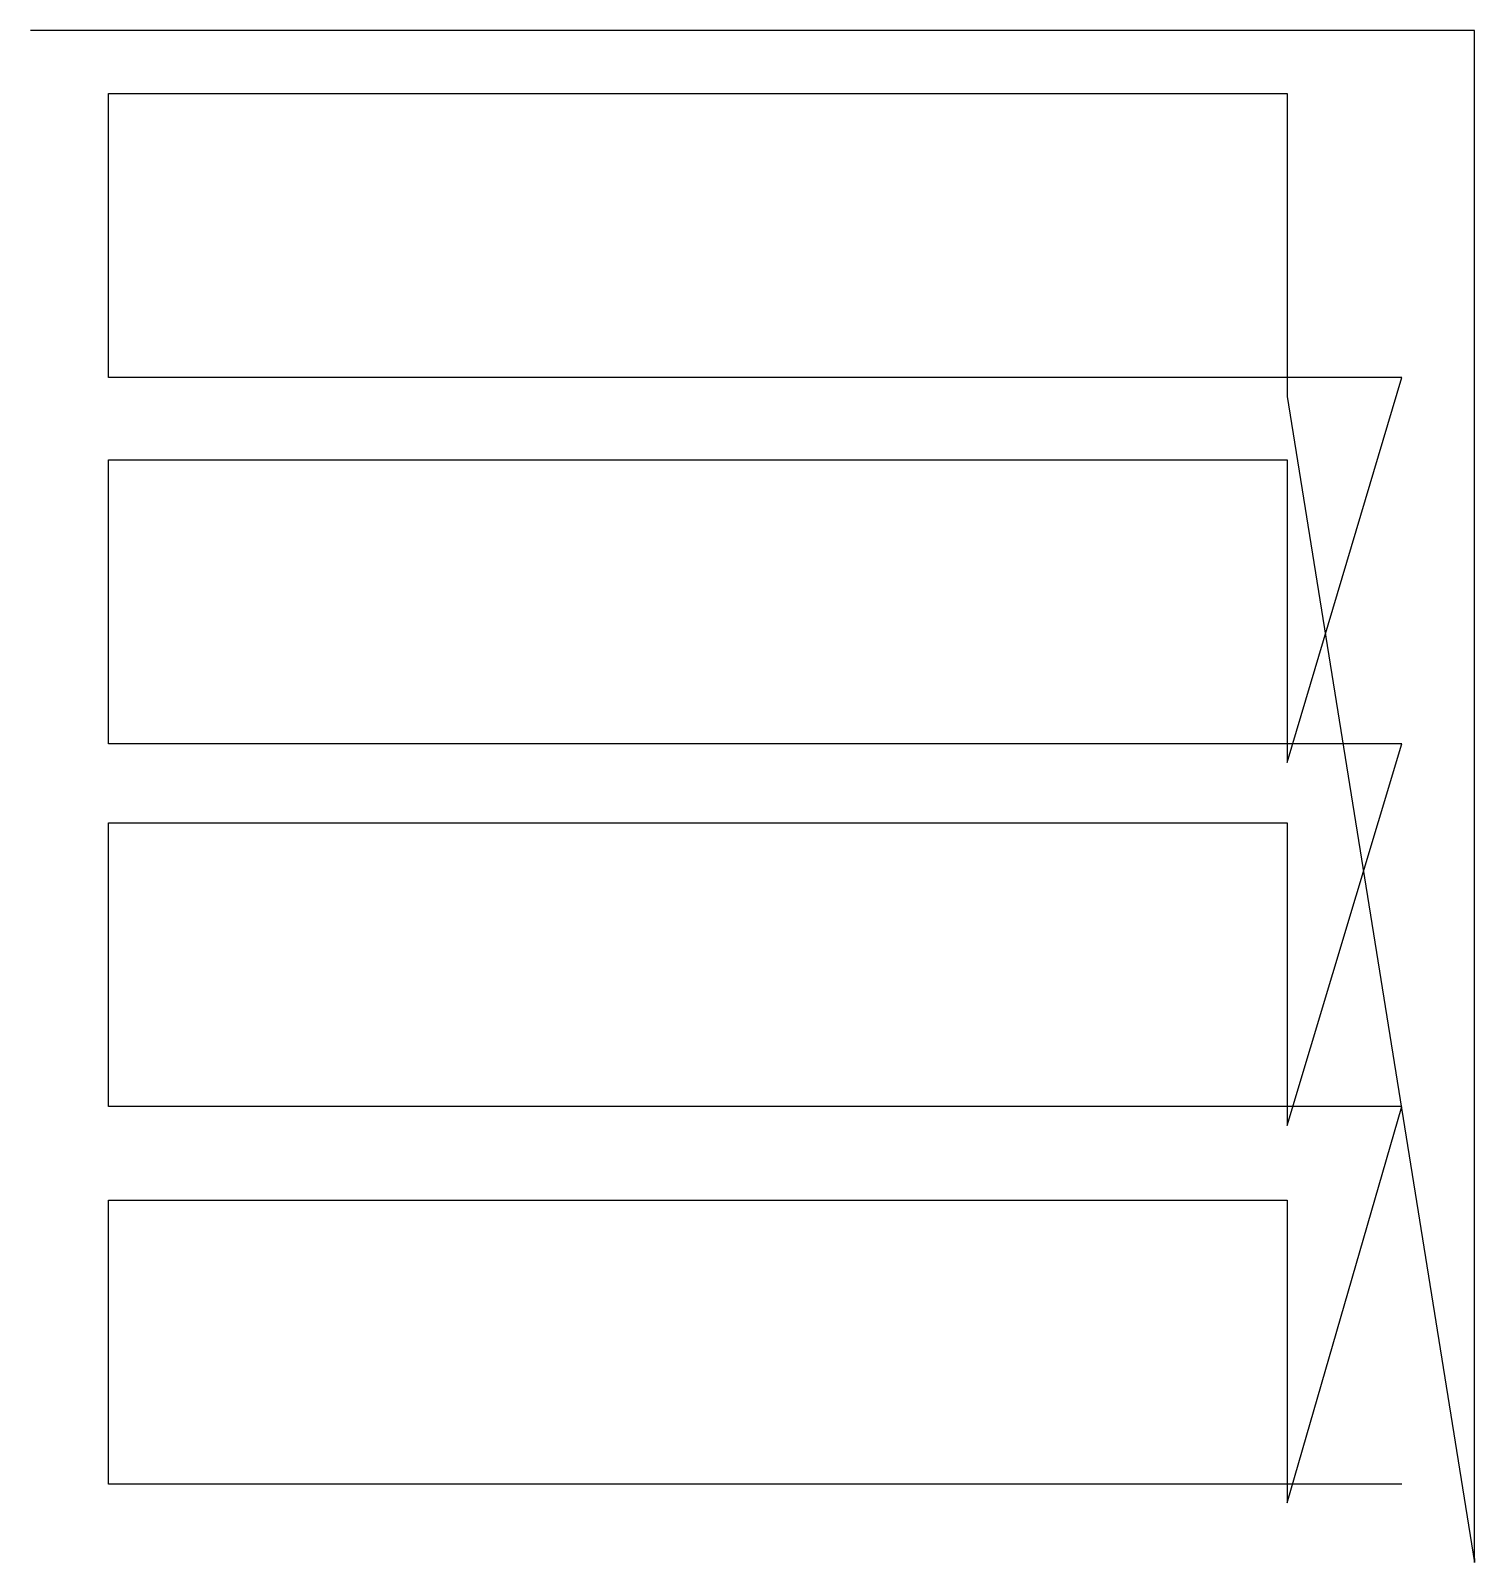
# Model space of a CAD drawing. Header units: metres. Extents: x 0 to 371, y 0 to 394.
import ezdxf

# ---------------------------------------------------------------- set-up
doc = ezdxf.new("R2010")
doc.units = ezdxf.units.M

msp = doc.modelspace()

# ---------------------------------------------------------------- linework, layer by layer
at = {"layer": 'TOOL_0'}
for p, q in [((1.142, 393.835), (0.142, 393.835)), ((371.281, 393.835), (1.142, 393.835)), ((371.281, 1.002), (371.281, 393.835)), ((20.161, 304.648), (20.161, 377.648)), ((20.161, 377.648), (323.161, 377.648)), ((323.161, 377.648), (323.161, 304.648)), ((323.161, 304.648), (20.161, 304.648)), ((323.161, 205.651), (352.646, 304.648)), ((352.646, 304.648), (323.161, 304.648)), ((323.161, 304.648), (323.161, 299.803)), ((323.161, 299.803), (371.281, 0.002)), ((20.161, 210.496), (20.161, 283.496)), ((20.161, 283.496), (323.161, 283.496)), ((323.161, 283.496), (323.161, 210.496)), ((323.161, 210.496), (20.161, 210.496)), ((323.161, 112.328), (352.646, 210.496)), ((352.646, 210.496), (323.161, 210.496)), ((323.161, 210.496), (323.161, 205.651)), ((20.161, 117.173), (20.161, 190.173)), ((20.161, 190.173), (323.161, 190.173)), ((323.161, 190.173), (323.161, 117.173)), ((323.161, 117.173), (20.161, 117.173)), ((323.161, 15.272), (352.646, 117.173)), ((352.646, 117.173), (323.161, 117.173)), ((323.161, 117.173), (323.161, 112.328)), ((20.161, 20.117), (20.161, 93.117)), ((20.161, 93.117), (323.161, 93.117)), ((323.161, 93.117), (323.161, 20.117)), ((323.161, 20.117), (20.161, 20.117)), ((352.646, 20.117), (323.161, 20.117)), ((323.161, 20.117), (323.161, 15.272)), ((371.281, 0.002), (371.281, 1.002)), ((371.281, 1.002), (371.281, 0.002)), ((371.281, 0.002), (371.281, 1.002))]:
    msp.add_line(p, q, dxfattribs=at)

doc.saveas('drawing.dxf')
